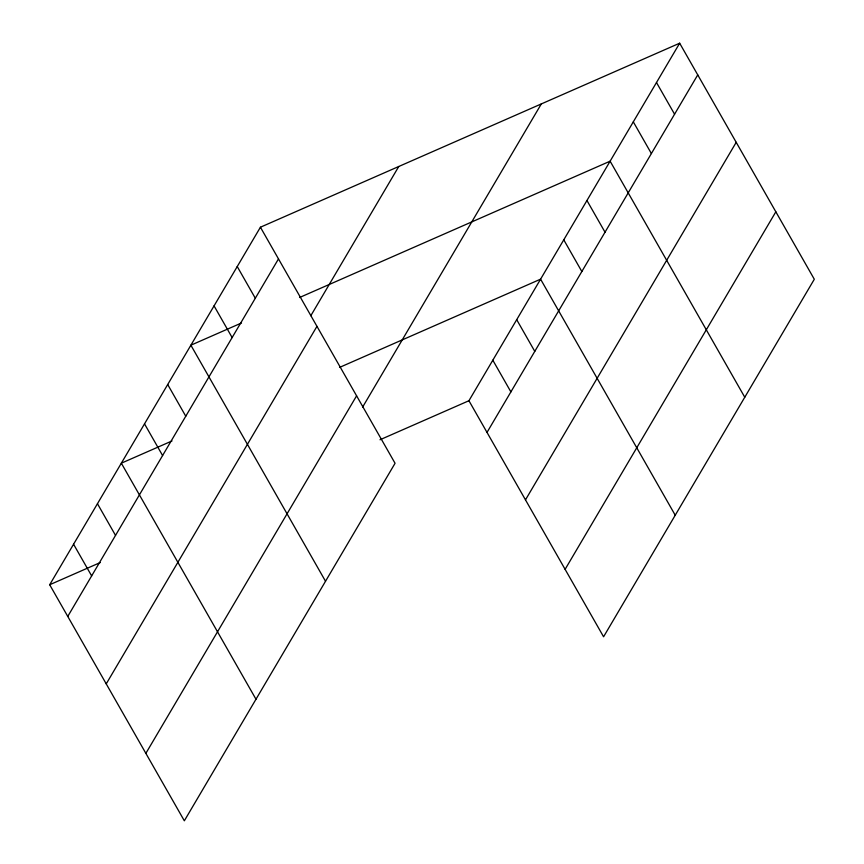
<?xml version="1.0" encoding="UTF-8"?>
<svg xmlns="http://www.w3.org/2000/svg" width="864" height="864" viewBox="0 0 864 864"><rect width="100%" height="100%" fill="white"/><g stroke="black" fill="none" stroke-linecap="round" stroke-linejoin="round"><path stroke-width="1.3" d="M260.42 227.221L395.064 463.277L184.334 820.8L49.691 584.744L260.42 227.221L679.666 43.2L814.309 279.256L603.58 636.779L468.936 400.723L679.666 43.2M67.759 616.432L278.489 258.908M310.824 315.706L398.768 166.493M106.229 683.878L316.958 326.344M145.865 753.354L356.594 395.831M362.653 407.041L541.318 103.928M487.015 432.41L697.745 74.887M525.485 499.856L736.214 142.322M565.11 569.333L775.84 211.81M241.52 322.974L190.879 345.2L325.523 581.256M299.581 297.497L610.124 161.179L744.768 397.235M171.979 440.964L121.338 463.19L255.982 699.235M339.563 367.405L540.583 279.169L675.227 515.214M49.691 584.744L100.332 562.518M379.998 439.765L468.936 400.723M656.489 82.523L674.568 114.21M633.312 121.856L651.38 153.544M586.948 200.513L605.027 232.2M563.771 239.836L581.839 271.523M516.704 319.691L534.784 351.378M492.826 360.212L510.894 391.889M237.244 266.555L255.312 298.231M214.056 305.878L232.135 337.565M167.702 384.534L185.771 416.221M144.515 423.857L162.594 455.544M97.459 503.712L115.528 535.399M73.57 544.234L91.649 575.91"/></g></svg>
